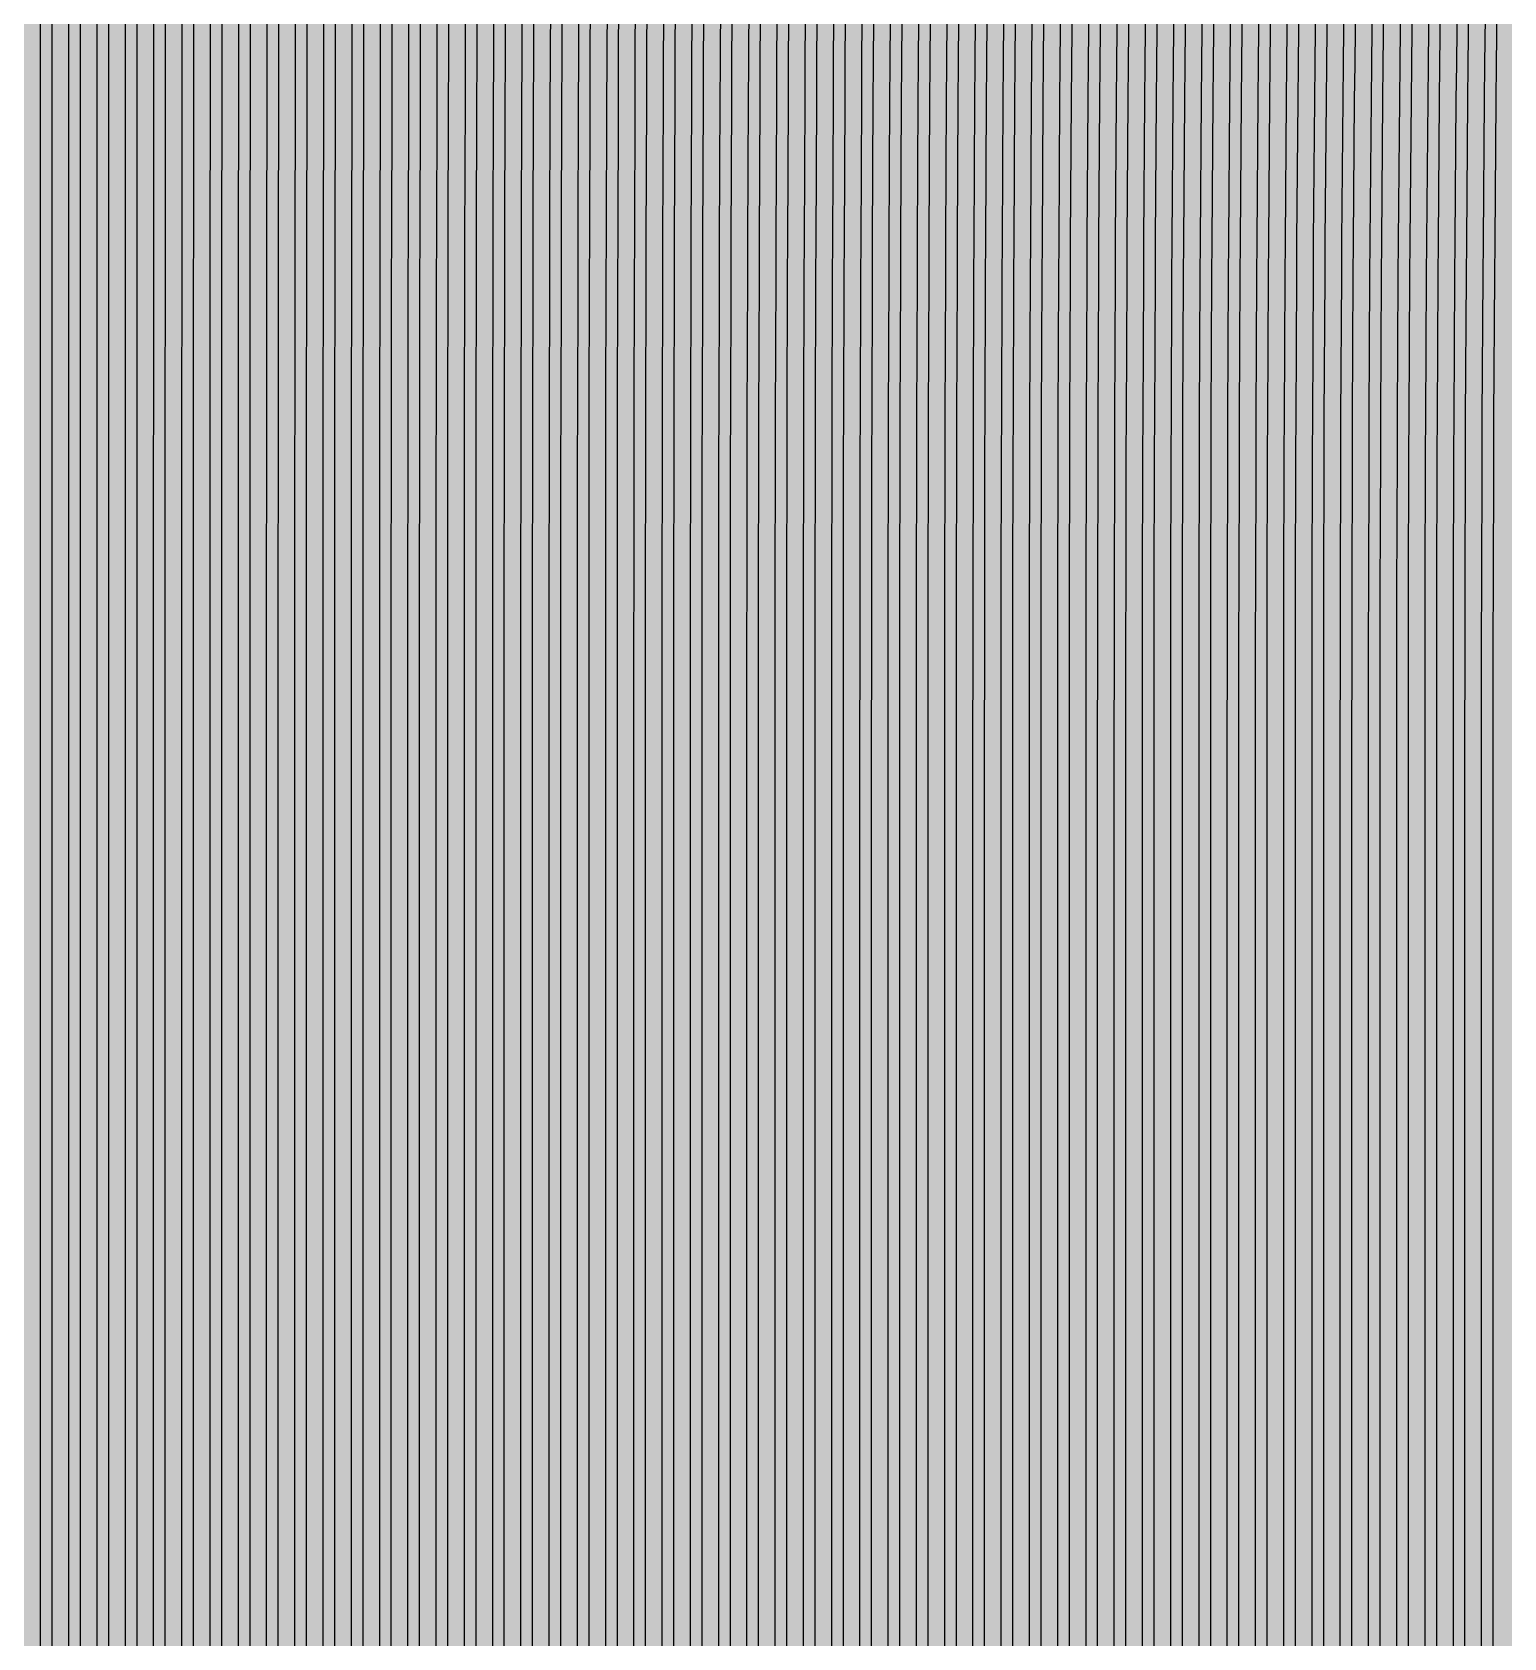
# Model space of a CAD drawing. Header units: metres. Extents: x -7240 to 10960, y -29667 to 1823.
# Drawn here: x 1860.4 to 2120.8, y -17857.6 to -17573.5 of the extents above; entities that cross this region are included whole.
import ezdxf

# ---------------------------------------------------------------- set-up
doc = ezdxf.new("R2010")
doc.units = ezdxf.units.M
doc.layers.add('Metal1', color=4, linetype='CONTINUOUS')
doc.layers.add('Polyimide', color=7, linetype='CONTINUOUS')

msp = doc.modelspace()

# ---------------------------------------------------------------- hatches: boundary and pattern name
at = {"layer": 'Polyimide'}
msp.add_hatch(color=7, dxfattribs=at).paths.add_polyline_path([(4088.45, -11806.89), (4098.72, -11851.21), (4115.58, -11893.47), (4138.63, -11932.7), (4167.35, -11967.99), (4201.08, -11998.53), (4239.03, -12023.62), (4280.35, -12042.68), (4349.18, -12073.73), (4413.2, -12113.76), (4471.26, -12162.04), (4522.3, -12217.69), (4565.39, -12279.7), (4599.74, -12346.94), (4624.73, -12418.19), (4639.91, -12492.16), (4645, -12567.5), (4639.91, -12642.84), (4624.73, -12716.8), (4599.74, -12788.06), (4565.39, -12855.3), (4522.3, -12917.31), (4471.26, -12972.96), (4413.2, -13021.24), (4349.18, -13061.27), (4280.35, -13092.32), (4239.03, -13111.38), (4201.08, -13136.47), (4167.35, -13167.01), (4138.63, -13202.3), (4115.58, -13241.52), (4098.72, -13283.78), (4088.45, -13328.11), (4085, -13373.48), (4085, -13567.5), (4099.45, -13861.55), (4142.64, -14152.77), (4214.18, -14438.35), (4313.36, -14715.55), (4439.24, -14981.69), (4590.59, -15234.21), (4765.97, -15470.68), (4963.68, -15688.82), (5181.82, -15886.53), (5418.29, -16061.91), (5670.81, -16213.26), (5936.95, -16339.14), (6214.15, -16438.32), (6499.73, -16509.85), (6790.95, -16553.05), (7085, -16567.5), (9960.38, -16567.5), (10038.79, -16571.35), (10116.45, -16582.87), (10192.6, -16601.95), (10266.52, -16628.4), (10337.49, -16661.96), (10404.83, -16702.32), (10467.89, -16749.09), (10526.06, -16801.81), (10578.78, -16859.98), (10625.55, -16923.04), (10665.91, -16990.38), (10699.48, -17061.35), (10725.93, -17135.27), (10745, -17211.43), (10756.52, -17289.08), (10760.38, -17367.5), (10760.38, -21957.3), (10721.61, -22012.91), (10685.97, -22070.59), (10653.58, -22130.14), (10624.53, -22191.39), (10598.92, -22254.16), (10576.82, -22318.25), (10558.3, -22383.46), (10543.41, -22449.6), (10532.21, -22516.46), (10524.72, -22583.84), (10520.97, -22651.53), (10520.97, -22719.32), (10524.72, -22787.01), (10532.21, -22854.38), (10543.41, -22921.24), (10558.3, -22987.38), (10576.82, -23052.6), (10598.92, -23116.68), (10624.53, -23179.45), (10653.58, -23240.71), (10685.97, -23300.26), (10721.61, -23357.93), (10760.38, -23413.54), (10760.38, -28667.5), (10756.52, -28745.91), (10745, -28823.57), (10725.93, -28899.73), (10699.48, -28973.65), (10665.91, -29044.62), (10625.55, -29111.96), (10578.78, -29175.01), (10526.06, -29233.19), (10467.89, -29285.91), (10404.83, -29332.68), (10337.49, -29373.04), (10266.52, -29406.6), (10192.6, -29433.05), (10116.45, -29452.13), (10038.79, -29463.65), (9960.38, -29467.5), (-6239.63, -29467.5), (-6318.04, -29463.65), (-6395.7, -29452.13), (-6471.85, -29433.05), (-6545.77, -29406.6), (-6616.74, -29373.04), (-6684.08, -29332.68), (-6747.14, -29285.91), (-6805.31, -29233.19), (-6858.03, -29175.01), (-6904.8, -29111.96), (-6945.16, -29044.62), (-6978.73, -28973.65), (-7005.18, -28899.73), (-7024.25, -28823.57), (-7035.77, -28745.91), (-7039.63, -28667.5), (-7039.63, -23426.32), (-6999.36, -23370.07), (-6962.33, -23311.63), (-6928.66, -23251.2), (-6898.45, -23188.96), (-6871.81, -23125.12), (-6848.81, -23059.88), (-6829.53, -22993.44), (-6814.04, -22926.02), (-6802.37, -22857.83), (-6794.57, -22789.09), (-6790.67, -22720.02), (-6790.67, -22650.84), (-6794.57, -22581.77), (-6802.37, -22513.03), (-6814.04, -22444.84), (-6829.53, -22377.42), (-6848.81, -22310.98), (-6871.81, -22245.74), (-6898.45, -22181.89), (-6928.66, -22119.66), (-6962.33, -22059.22), (-6999.36, -22000.79), (-7039.63, -21944.54), (-7039.63, -17367.5), (-7035.77, -17289.08), (-7024.25, -17211.43), (-7005.18, -17135.27), (-6978.73, -17061.35), (-6945.16, -16990.38), (-6904.8, -16923.04), (-6858.03, -16859.98), (-6805.31, -16801.81), (-6747.14, -16749.09), (-6684.08, -16702.32), (-6616.74, -16661.96), (-6545.77, -16628.4), (-6471.85, -16601.95), (-6395.7, -16582.87), (-6318.04, -16571.35), (-6239.63, -16567.5), (-3334, -16567.5), (-3039.95, -16553.05), (-2748.73, -16509.85), (-2463.15, -16438.32), (-2185.95, -16339.14), (-1919.81, -16213.26), (-1667.29, -16061.91), (-1430.82, -15886.53), (-1212.68, -15688.82), (-1014.97, -15470.68), (-839.59, -15234.21), (-688.24, -14981.69), (-562.36, -14715.55), (-463.18, -14438.35), (-391.64, -14152.77), (-348.45, -13861.55), (-334, -13567.5), (-334, -13373.48), (-337.45, -13328.11), (-347.72, -13283.78), (-364.58, -13241.52), (-387.63, -13202.3), (-416.35, -13167.01), (-450.08, -13136.47), (-488.03, -13111.38), (-529.35, -13092.32), (-529.35, -13092.32), (-598.18, -13061.27), (-662.2, -13021.24), (-720.26, -12972.96), (-771.3, -12917.31), (-814.39, -12855.3), (-848.74, -12788.06), (-873.73, -12716.8), (-888.91, -12642.84), (-894, -12567.5), (-888.91, -12492.16), (-873.73, -12418.19), (-848.74, -12346.94), (-814.39, -12279.7), (-771.3, -12217.69), (-720.26, -12162.04), (-662.2, -12113.76), (-598.18, -12073.73), (-529.35, -12042.68), (-488.03, -12023.62), (-450.08, -11998.53), (-416.35, -11967.99), (-387.63, -11932.7), (-364.58, -11893.47), (-347.72, -11851.21), (-337.45, -11806.89), (-334, -11761.52), (-334, -11074.31), (-337.45, -11028.94), (-347.72, -10984.62), (-364.58, -10942.36), (-387.63, -10903.13), (-416.35, -10867.84), (-450.08, -10837.3), (-488.03, -10812.21), (-529.35, -10793.16), (-529.35, -10793.16), (-598.18, -10762.1), (-662.2, -10722.07), (-720.26, -10673.8), (-771.3, -10618.15), (-814.39, -10556.13), (-848.74, -10488.89), (-873.73, -10417.64), (-888.91, -10343.67), (-894, -10268.33), (-888.91, -10192.99), (-873.73, -10119.03), (-848.74, -10047.77), (-814.39, -9980.53), (-771.3, -9918.52), (-720.26, -9862.87), (-662.2, -9814.59), (-598.18, -9774.56), (-529.35, -9743.51), (-488.03, -9724.45), (-450.08, -9699.36), (-416.35, -9668.82), (-387.63, -9633.53), (-364.58, -9594.31), (-347.72, -9552.05), (-337.45, -9507.72), (-334, -9462.35), (-334, -8775.14), (-337.45, -8729.78), (-347.72, -8685.45), (-364.58, -8643.19), (-387.63, -8603.96), (-416.35, -8568.68), (-450.08, -8538.14), (-488.03, -8513.05), (-529.35, -8493.99), (-529.35, -8493.99), (-598.18, -8462.94), (-662.2, -8422.91), (-720.26, -8374.63), (-771.3, -8318.98), (-814.39, -8256.97), (-848.74, -8189.73), (-873.73, -8118.47), (-888.91, -8044.5), (-894, -7969.17), (-888.91, -7893.83), (-873.73, -7819.86), (-848.74, -7748.61), (-814.39, -7681.36), (-771.3, -7619.35), (-720.26, -7563.7), (-662.2, -7515.42), (-598.18, -7475.4), (-529.35, -7444.34), (-529.35, -7444.34), (-488.03, -7425.28), (-450.08, -7400.2), (-416.35, -7369.66), (-387.63, -7334.37), (-364.58, -7295.14), (-347.72, -7252.88), (-337.45, -7208.56), (-334, -7163.19), (-334, -6475.98), (-337.45, -6430.61), (-347.72, -6386.29), (-364.58, -6344.02), (-387.63, -6304.8), (-416.35, -6269.51), (-450.08, -6238.97), (-488.03, -6213.88), (-529.35, -6194.82), (-529.35, -6194.82), (-598.18, -6163.77), (-662.2, -6123.74), (-720.26, -6075.46), (-771.3, -6019.81), (-814.39, -5957.8), (-848.74, -5890.56), (-873.73, -5819.31), (-888.91, -5745.34), (-894, -5670), (-888.91, -5594.66), (-873.73, -5520.69), (-848.74, -5449.44), (-814.39, -5382.2), (-771.3, -5320.19), (-720.26, -5264.54), (-662.2, -5216.26), (-598.18, -5176.23), (-529.35, -5145.18), (-529.35, -5145.18), (-488.03, -5126.12), (-450.08, -5101.03), (-416.35, -5070.49), (-387.63, -5035.2), (-364.58, -4995.98), (-347.72, -4953.71), (-337.45, -4909.39), (-334, -4864.02), (-334, 380), (-334, 1522.5), (-289, 1522.5), (-288.78, 1515.63), (-288.1, 1508.79), (-286.98, 1502.02), (-285.42, 1495.32), (-283.43, 1488.75), (-281.01, 1482.32), (-278.17, 1476.06), (-274.93, 1470), (-271.3, 1464.17), (-267.3, 1458.58), (-262.94, 1453.27), (-258.25, 1448.25), (-253.23, 1443.56), (-247.92, 1439.2), (-242.33, 1435.2), (-236.5, 1431.57), (-230.44, 1428.33), (-224.18, 1425.49), (-217.75, 1423.07), (-211.18, 1421.08), (-204.48, 1419.52), (-197.71, 1418.4), (-190.87, 1417.72), (-184, 1417.5), (-177.13, 1417.72), (-170.29, 1418.4), (-163.52, 1419.52), (-156.82, 1421.08), (-150.25, 1423.07), (-143.82, 1425.49), (-137.56, 1428.33), (-131.5, 1431.57), (-125.67, 1435.2), (-120.08, 1439.2), (-114.77, 1443.56), (-109.75, 1448.25), (-105.06, 1453.27), (-100.7, 1458.58), (-96.7, 1464.17), (-93.07, 1470), (-89.83, 1476.06), (-86.99, 1482.32), (-84.57, 1488.75), (-82.58, 1495.32), (-81.02, 1502.02), (-79.9, 1508.79), (-79.22, 1515.63), (-79, 1522.5), (1786, 1522.5), (3835, 1522.5), (3835.21, 1529.04), (3835.86, 1535.55), (3836.92, 1542.01), (3838.41, 1548.38), (3840.31, 1554.64), (3842.61, 1560.77), (3845.31, 1566.73), (3848.4, 1572.5), (3851.85, 1578.06), (3855.66, 1583.38), (3859.82, 1588.43), (3864.29, 1593.21), (3869.07, 1597.68), (3874.12, 1601.84), (3879.44, 1605.65), (3885, 1609.1), (3890.77, 1612.19), (3896.73, 1614.89), (3902.86, 1617.19), (3909.12, 1619.09), (3915.49, 1620.58), (3921.95, 1621.64), (3928.46, 1622.29), (3935, 1622.5), (3941.54, 1622.29), (3948.05, 1621.64), (3954.51, 1620.58), (3960.88, 1619.09), (3967.14, 1617.19), (3973.27, 1614.89), (3979.23, 1612.19), (3985, 1609.1), (3990.56, 1605.65), (3995.88, 1601.84), (4000.93, 1597.68), (4005.71, 1593.21), (4010.18, 1588.43), (4014.34, 1583.38), (4018.15, 1578.06), (4021.6, 1572.5), (4024.69, 1566.73), (4027.39, 1560.77), (4029.69, 1554.64), (4031.59, 1548.38), (4033.08, 1542.01), (4034.14, 1535.55), (4034.79, 1529.04), (4035, 1522.5), (4085, 1522.5), (4085, 380), (4085, 330), (4085, -4864.02), (4088.45, -4909.39), (4098.72, -4953.71), (4115.58, -4995.98), (4138.63, -5035.2), (4167.35, -5070.49), (4201.08, -5101.03), (4239.03, -5126.12), (4280.35, -5145.18), (4280.35, -5145.18), (4349.18, -5176.23), (4413.2, -5216.26), (4471.26, -5264.54), (4522.3, -5320.19), (4565.39, -5382.2), (4599.74, -5449.44), (4624.73, -5520.69), (4639.91, -5594.66), (4645, -5670), (4639.91, -5745.34), (4624.73, -5819.31), (4599.74, -5890.56), (4565.39, -5957.8), (4522.3, -6019.81), (4471.26, -6075.46), (4413.2, -6123.74), (4349.18, -6163.77), (4280.35, -6194.82), (4239.03, -6213.88), (4201.08, -6238.97), (4167.35, -6269.51), (4138.63, -6304.8), (4115.58, -6344.02), (4098.72, -6386.29), (4088.45, -6430.61), (4085, -6475.98), (4085, -11761.52), (4088.45, -11806.89)])

# ---------------------------------------------------------------- linework, layer by layer
at = {"layer": 'Metal1'}
for points in [[(1861.87, -18191.69), (1861.87, -17704.18), (1861.88, -17679.19), (1861.88, -17672.94), (1861.88, -17647.95), (1861.88, -17641.7), (1861.88, -17616.71), (1861.88, -17610.46), (1861.88, -17585.47), (1861.88, -17579.22), (1861.89, -17554.23)], [(1863.89, -17554.23), (1863.88, -17579.22), (1863.88, -17585.47), (1863.88, -17610.46), (1863.88, -17616.71), (1863.88, -17641.7), (1863.88, -17647.95), (1863.88, -17672.94), (1863.88, -17679.19), (1863.87, -17704.18), (1863.87, -18191.69)], [(1866.88, -18191.69), (1866.88, -17704.18), (1866.88, -17679.19), (1866.88, -17672.94), (1866.88, -17647.95), (1866.88, -17641.7), (1866.88, -17616.71), (1866.89, -17610.46), (1866.89, -17585.47), (1866.89, -17579.22), (1866.9, -17554.23)], [(1868.9, -17554.23), (1868.89, -17579.22), (1868.89, -17585.47), (1868.89, -17610.46), (1868.88, -17616.71), (1868.88, -17641.7), (1868.88, -17647.95), (1868.88, -17672.94), (1868.88, -17679.19), (1868.88, -17704.18), (1868.88, -18191.69)], [(1871.87, -18191.69), (1871.87, -17704.18), (1871.88, -17679.19), (1871.88, -17672.94), (1871.88, -17647.95), (1871.88, -17641.7), (1871.89, -17616.71), (1871.89, -17610.46), (1871.9, -17585.47), (1871.91, -17579.22), (1871.92, -17554.23)], [(1873.92, -17554.23), (1873.91, -17579.22), (1873.9, -17585.47), (1873.89, -17610.46), (1873.89, -17616.71), (1873.88, -17641.7), (1873.88, -17647.95), (1873.88, -17672.94), (1873.88, -17679.19), (1873.87, -17704.18), (1873.87, -18191.69)], [(1876.88, -18191.69), (1876.88, -17704.18), (1876.88, -17679.19), (1876.88, -17672.94), (1876.88, -17647.95), (1876.88, -17641.7), (1876.89, -17616.71), (1876.9, -17610.46), (1876.91, -17585.47), (1876.92, -17579.22), (1876.94, -17554.23)], [(1878.94, -17554.23), (1878.92, -17579.22), (1878.91, -17585.47), (1878.9, -17610.46), (1878.89, -17616.71), (1878.88, -17641.7), (1878.88, -17647.95), (1878.88, -17672.94), (1878.88, -17679.19), (1878.88, -17704.18), (1878.88, -18191.69)], [(1881.87, -18191.69), (1881.87, -17704.18), (1881.88, -17679.19), (1881.88, -17672.94), (1881.88, -17647.95), (1881.89, -17641.7), (1881.9, -17616.71), (1881.9, -17610.46), (1881.92, -17585.47), (1881.93, -17579.22), (1881.95, -17554.23)], [(1883.95, -17554.23), (1883.93, -17579.22), (1883.92, -17585.47), (1883.9, -17610.46), (1883.9, -17616.71), (1883.89, -17641.7), (1883.88, -17647.95), (1883.88, -17672.94), (1883.88, -17679.19), (1883.87, -17704.18), (1883.87, -18191.69)], [(1886.88, -18191.69), (1886.88, -17704.18), (1886.88, -17679.19), (1886.88, -17672.94), (1886.89, -17647.95), (1886.89, -17641.7), (1886.9, -17616.71), (1886.91, -17610.46), (1886.93, -17585.47), (1886.94, -17579.22), (1886.97, -17554.23)], [(1888.97, -17554.23), (1888.94, -17579.22), (1888.93, -17585.47), (1888.91, -17610.46), (1888.9, -17616.71), (1888.89, -17641.7), (1888.89, -17647.95), (1888.88, -17672.94), (1888.88, -17679.19), (1888.88, -17704.18), (1888.88, -18191.69)], [(1891.87, -18191.69), (1891.87, -17704.18), (1891.88, -17679.19), (1891.88, -17672.94), (1891.89, -17647.95), (1891.89, -17641.7), (1891.91, -17616.71), (1891.91, -17610.46), (1891.94, -17585.47), (1891.95, -17579.22), (1891.99, -17554.23)], [(1893.99, -17554.23), (1893.95, -17579.22), (1893.94, -17585.47), (1893.91, -17610.46), (1893.91, -17616.71), (1893.89, -17641.7), (1893.89, -17647.95), (1893.88, -17672.94), (1893.88, -17679.19), (1893.87, -17704.18), (1893.87, -18191.69)], [(1896.88, -18191.69), (1896.88, -17704.18), (1896.88, -17679.19), (1896.88, -17672.94), (1896.89, -17647.95), (1896.89, -17641.7), (1896.91, -17616.71), (1896.92, -17610.46), (1896.95, -17585.47), (1896.96, -17579.22), (1897, -17554.22)], [(1899, -17554.23), (1898.96, -17579.22), (1898.95, -17585.47), (1898.92, -17610.46), (1898.91, -17616.71), (1898.89, -17641.7), (1898.89, -17647.95), (1898.88, -17672.94), (1898.88, -17679.19), (1898.88, -17704.18), (1898.88, -18191.69)], [(1901.87, -18191.69), (1901.87, -17704.18), (1901.88, -17679.19), (1901.88, -17672.94), (1901.89, -17647.95), (1901.9, -17641.7), (1901.92, -17616.71), (1901.93, -17610.46), (1901.96, -17585.47), (1901.97, -17579.22), (1902.02, -17554.22)], [(1904.02, -17554.23), (1903.97, -17579.22), (1903.96, -17585.47), (1903.93, -17610.46), (1903.92, -17616.71), (1903.9, -17641.7), (1903.89, -17647.95), (1903.88, -17672.94), (1903.88, -17679.19), (1903.87, -17704.18), (1903.87, -18191.69)], [(1906.88, -18191.69), (1906.88, -17704.18), (1906.88, -17679.19), (1906.88, -17672.94), (1906.89, -17647.95), (1906.9, -17641.7), (1906.92, -17616.71), (1906.93, -17610.46), (1906.97, -17585.47), (1906.98, -17579.22), (1907.03, -17554.22)], [(1909.03, -17554.23), (1908.98, -17579.22), (1908.97, -17585.47), (1908.93, -17610.46), (1908.92, -17616.71), (1908.9, -17641.7), (1908.89, -17647.95), (1908.88, -17672.94), (1908.88, -17679.19), (1908.88, -17704.18), (1908.88, -18191.69)], [(1911.87, -18191.69), (1911.87, -17704.18), (1911.88, -17679.19), (1911.88, -17672.94), (1911.89, -17647.95), (1911.9, -17641.7), (1911.93, -17616.71), (1911.94, -17610.46), (1911.98, -17585.47), (1911.99, -17579.22), (1912.05, -17554.22)], [(1914.05, -17554.23), (1913.99, -17579.22), (1913.98, -17585.47), (1913.94, -17610.46), (1913.93, -17616.71), (1913.9, -17641.7), (1913.89, -17647.95), (1913.88, -17672.94), (1913.88, -17679.19), (1913.87, -17704.18), (1913.87, -18191.69)], [(1916.88, -18191.69), (1916.88, -17704.18), (1916.88, -17679.19), (1916.88, -17672.94), (1916.9, -17647.95), (1916.9, -17641.7), (1916.94, -17616.71), (1916.95, -17610.46), (1916.99, -17585.47), (1917.01, -17579.22), (1917.07, -17554.22)], [(1919.07, -17554.23), (1919.01, -17579.22), (1918.99, -17585.47), (1918.95, -17610.46), (1918.94, -17616.71), (1918.9, -17641.7), (1918.9, -17647.95), (1918.88, -17672.94), (1918.88, -17679.19), (1918.88, -17704.18), (1918.88, -18191.69)], [(1921.88, -18191.69), (1921.88, -17704.18), (1921.88, -17679.19), (1921.88, -17672.94), (1921.9, -17647.95), (1921.91, -17641.7), (1921.94, -17616.71), (1921.95, -17610.46), (1922.01, -17585.47), (1922.03, -17579.22), (1922.1, -17554.22)], [(1924.1, -17554.23), (1924.03, -17579.22), (1924.01, -17585.47), (1923.95, -17610.46), (1923.94, -17616.71), (1923.91, -17641.7), (1923.9, -17647.95), (1923.88, -17672.94), (1923.88, -17679.19), (1923.88, -17704.18), (1923.88, -18191.69)], [(1926.87, -18191.69), (1926.87, -17704.18), (1926.88, -17679.19), (1926.88, -17672.94), (1926.9, -17647.95), (1926.91, -17641.7), (1926.95, -17616.71), (1926.96, -17610.46), (1927.02, -17585.47), (1927.04, -17579.22), (1927.11, -17554.22)], [(1929.11, -17554.23), (1929.04, -17579.22), (1929.02, -17585.47), (1928.96, -17610.46), (1928.95, -17616.71), (1928.91, -17641.7), (1928.9, -17647.95), (1928.88, -17672.94), (1928.88, -17679.19), (1928.87, -17704.18), (1928.87, -18191.69)], [(1931.88, -18191.69), (1931.88, -17704.18), (1931.88, -17679.19), (1931.88, -17672.94), (1931.9, -17647.95), (1931.91, -17641.7), (1931.95, -17616.71), (1931.97, -17610.46), (1932.03, -17585.46), (1932.05, -17579.22), (1932.13, -17554.22)], [(1934.13, -17554.23), (1934.05, -17579.22), (1934.03, -17585.47), (1933.97, -17610.46), (1933.95, -17616.71), (1933.91, -17641.7), (1933.9, -17647.95), (1933.88, -17672.94), (1933.88, -17679.19), (1933.88, -17704.18), (1933.88, -18191.69)], [(1936.87, -18191.69), (1936.87, -17704.18), (1936.88, -17679.19), (1936.88, -17672.94), (1936.91, -17647.95), (1936.91, -17641.7), (1936.96, -17616.71), (1936.97, -17610.46), (1937.04, -17585.46), (1937.06, -17579.22), (1937.15, -17554.22)], [(1939.15, -17554.23), (1939.06, -17579.22), (1939.04, -17585.47), (1938.97, -17610.46), (1938.96, -17616.71), (1938.91, -17641.7), (1938.91, -17647.95), (1938.88, -17672.94), (1938.88, -17679.19), (1938.87, -17704.18), (1938.87, -18191.69)], [(1941.88, -18191.69), (1941.88, -17704.18), (1941.88, -17679.19), (1941.88, -17672.94), (1941.91, -17647.95), (1941.92, -17641.7), (1941.96, -17616.71), (1941.98, -17610.46), (1942.05, -17585.46), (1942.07, -17579.22), (1942.16, -17554.22)], [(1944.16, -17554.23), (1944.07, -17579.22), (1944.05, -17585.47), (1943.98, -17610.46), (1943.96, -17616.71), (1943.92, -17641.7), (1943.91, -17647.95), (1943.88, -17672.94), (1943.88, -17679.19), (1943.88, -17704.18), (1943.88, -18191.69)], [(1946.87, -18191.69), (1946.87, -17704.18), (1946.88, -17679.19), (1946.88, -17672.94), (1946.91, -17647.95), (1946.92, -17641.7), (1946.97, -17616.71), (1946.98, -17610.46), (1947.06, -17585.46), (1947.08, -17579.22), (1947.18, -17554.22)], [(1949.18, -17554.23), (1949.08, -17579.22), (1949.06, -17585.47), (1948.98, -17610.46), (1948.97, -17616.71), (1948.92, -17641.7), (1948.91, -17647.95), (1948.88, -17672.94), (1948.88, -17679.19), (1948.87, -17704.18), (1948.87, -18191.69)], [(1951.88, -18191.69), (1951.88, -17704.18), (1951.88, -17679.19), (1951.88, -17672.94), (1951.91, -17647.95), (1951.92, -17641.7), (1951.97, -17616.71), (1951.99, -17610.46), (1952.07, -17585.46), (1952.09, -17579.22), (1952.2, -17554.22)], [(1954.2, -17554.23), (1954.09, -17579.22), (1954.07, -17585.47), (1953.99, -17610.46), (1953.97, -17616.71), (1953.92, -17641.7), (1953.91, -17647.95), (1953.88, -17672.94), (1953.88, -17679.19), (1953.88, -17704.18), (1953.88, -18191.69)], [(1956.87, -18191.69), (1956.87, -17704.18), (1956.88, -17679.19), (1956.89, -17672.94), (1956.91, -17647.95), (1956.92, -17641.7), (1956.98, -17616.71), (1957, -17610.46), (1957.08, -17585.46), (1957.1, -17579.22), (1957.21, -17554.22)], [(1959.21, -17554.23), (1959.1, -17579.22), (1959.08, -17585.47), (1959, -17610.46), (1958.98, -17616.71), (1958.92, -17641.7), (1958.91, -17647.95), (1958.89, -17672.94), (1958.88, -17679.19), (1958.87, -17704.18), (1958.87, -18191.69)], [(1961.88, -18191.69), (1961.88, -17704.18), (1961.88, -17679.19), (1961.89, -17672.94), (1961.91, -17647.95), (1961.93, -17641.7), (1961.98, -17616.71), (1962, -17610.46), (1962.09, -17585.46), (1962.11, -17579.22), (1962.23, -17554.22)], [(1964.23, -17554.23), (1964.11, -17579.22), (1964.09, -17585.47), (1964, -17610.46), (1963.98, -17616.71), (1963.93, -17641.7), (1963.91, -17647.95), (1963.89, -17672.94), (1963.88, -17679.19), (1963.88, -17704.18), (1963.88, -18191.69)], [(1966.87, -18191.69), (1966.87, -17704.18), (1966.88, -17679.19), (1966.89, -17672.94), (1966.92, -17647.95), (1966.93, -17641.7), (1966.99, -17616.71), (1967.01, -17610.46), (1967.1, -17585.46), (1967.12, -17579.21), (1967.24, -17554.22)], [(1969.24, -17554.23), (1969.12, -17579.22), (1969.1, -17585.47), (1969.01, -17610.46), (1968.99, -17616.71), (1968.93, -17641.7), (1968.92, -17647.95), (1968.89, -17672.94), (1968.88, -17679.19), (1968.87, -17704.18), (1968.87, -18191.69)], [(1971.88, -18191.69), (1971.88, -17704.18), (1971.88, -17679.19), (1971.89, -17672.94), (1971.92, -17647.95), (1971.93, -17641.7), (1971.99, -17616.71), (1972.01, -17610.46), (1972.11, -17585.46), (1972.13, -17579.21), (1972.26, -17554.22)], [(1974.26, -17554.23), (1974.13, -17579.22), (1974.11, -17585.47), (1974.01, -17610.46), (1973.99, -17616.71), (1973.93, -17641.7), (1973.92, -17647.95), (1973.89, -17672.94), (1973.88, -17679.19), (1973.88, -17704.18), (1973.88, -18191.69)], [(1976.87, -18191.69), (1976.87, -17704.18), (1976.88, -17679.19), (1976.89, -17672.94), (1976.92, -17647.95), (1976.93, -17641.7), (1977, -17616.71), (1977.02, -17610.46), (1977.12, -17585.46), (1977.15, -17579.21), (1977.28, -17554.22)], [(1979.28, -17554.23), (1979.15, -17579.22), (1979.12, -17585.47), (1979.02, -17610.46), (1979, -17616.71), (1978.93, -17641.7), (1978.92, -17647.95), (1978.89, -17672.94), (1978.88, -17679.19), (1978.87, -17704.18), (1978.87, -18191.69)], [(1981.88, -18191.69), (1981.88, -17704.18), (1981.88, -17679.19), (1981.89, -17672.94), (1981.92, -17647.95), (1981.94, -17641.7), (1982.01, -17616.71), (1982.03, -17610.46), (1982.14, -17585.46), (1982.17, -17579.21), (1982.31, -17554.22)], [(1984.31, -17554.23), (1984.17, -17579.22), (1984.14, -17585.47), (1984.03, -17610.46), (1984.01, -17616.71), (1983.94, -17641.7), (1983.92, -17647.95), (1983.89, -17672.94), (1983.88, -17679.19), (1983.88, -17704.18), (1983.88, -18191.69)], [(1986.87, -18191.69), (1986.87, -17704.18), (1986.88, -17679.19), (1986.89, -17672.94), (1986.93, -17647.95), (1986.94, -17641.7), (1987.01, -17616.71), (1987.04, -17610.46), (1987.15, -17585.46), (1987.18, -17579.21), (1987.32, -17554.22)], [(1989.32, -17554.23), (1989.18, -17579.22), (1989.15, -17585.47), (1989.04, -17610.46), (1989.01, -17616.71), (1988.94, -17641.7), (1988.93, -17647.95), (1988.89, -17672.94), (1988.88, -17679.19), (1988.87, -17704.18), (1988.87, -18191.69)], [(1991.88, -18191.69), (1991.88, -17704.18), (1991.88, -17679.19), (1991.89, -17672.94), (1991.93, -17647.95), (1991.94, -17641.7), (1992.02, -17616.71), (1992.04, -17610.46), (1992.16, -17585.46), (1992.19, -17579.21), (1992.34, -17554.22)], [(1994.34, -17554.23), (1994.19, -17579.23), (1994.16, -17585.47), (1994.04, -17610.46), (1994.02, -17616.71), (1993.94, -17641.7), (1993.93, -17647.95), (1993.89, -17672.94), (1993.88, -17679.19), (1993.88, -17704.18), (1993.88, -18191.69)], [(1996.87, -18191.69), (1996.87, -17704.18), (1996.88, -17679.19), (1996.89, -17672.94), (1996.93, -17647.95), (1996.94, -17641.7), (1997.02, -17616.71), (1997.05, -17610.46), (1997.17, -17585.46), (1997.2, -17579.21), (1997.36, -17554.22)], [(1999.36, -17554.23), (1999.2, -17579.23), (1999.17, -17585.47), (1999.05, -17610.46), (1999.02, -17616.71), (1998.94, -17641.7), (1998.93, -17647.95), (1998.89, -17672.94), (1998.88, -17679.19), (1998.87, -17704.18), (1998.87, -18191.69)], [(2001.88, -18191.69), (2001.88, -17704.18), (2001.89, -17679.19), (2001.89, -17672.94), (2001.93, -17647.95), (2001.95, -17641.7), (2002.03, -17616.7), (2002.05, -17610.46), (2002.18, -17585.46), (2002.21, -17579.21), (2002.37, -17554.22)], [(2004.37, -17554.23), (2004.21, -17579.23), (2004.17, -17585.47), (2004.05, -17610.46), (2004.03, -17616.71), (2003.95, -17641.7), (2003.93, -17647.95), (2003.89, -17672.94), (2003.89, -17679.19), (2003.88, -17704.18), (2003.88, -18191.69)], [(2006.87, -18191.69), (2006.87, -17704.18), (2006.89, -17679.19), (2006.89, -17672.94), (2006.93, -17647.95), (2006.95, -17641.7), (2007.03, -17616.7), (2007.06, -17610.46), (2007.18, -17585.46), (2007.22, -17579.21), (2007.39, -17554.22)], [(2009.39, -17554.23), (2009.22, -17579.23), (2009.18, -17585.47), (2009.06, -17610.46), (2009.03, -17616.71), (2008.95, -17641.7), (2008.93, -17647.95), (2008.89, -17672.94), (2008.89, -17679.19), (2008.87, -17704.18), (2008.87, -18191.69)], [(2011.87, -18191.69), (2011.87, -17704.18), (2011.89, -17679.19), (2011.89, -17672.94), (2011.93, -17647.95), (2011.95, -17641.7), (2012.04, -17616.7), (2012.06, -17610.46), (2012.19, -17585.46), (2012.23, -17579.21), (2012.41, -17554.22)], [(2014.41, -17554.23), (2014.23, -17579.23), (2014.19, -17585.47), (2014.06, -17610.47), (2014.04, -17616.71), (2013.95, -17641.7), (2013.93, -17647.95), (2013.89, -17672.94), (2013.89, -17679.19), (2013.87, -17704.18), (2013.87, -18191.69)], [(2016.88, -18191.69), (2016.88, -17704.18), (2016.89, -17679.19), (2016.89, -17672.94), (2016.94, -17647.95), (2016.95, -17641.7), (2017.04, -17616.7), (2017.07, -17610.46), (2017.2, -17585.46), (2017.24, -17579.21), (2017.42, -17554.22)], [(2019.42, -17554.23), (2019.24, -17579.23), (2019.2, -17585.47), (2019.07, -17610.47), (2019.04, -17616.71), (2018.95, -17641.7), (2018.94, -17647.95), (2018.89, -17672.94), (2018.89, -17679.19), (2018.88, -17704.18), (2018.88, -18191.69)], [(2021.88, -18191.69), (2021.88, -17704.18), (2021.89, -17679.19), (2021.89, -17672.94), (2021.94, -17647.95), (2021.96, -17641.7), (2022.05, -17616.7), (2022.08, -17610.46), (2022.21, -17585.46), (2022.25, -17579.21), (2022.44, -17554.22)], [(2024.44, -17554.23), (2024.25, -17579.23), (2024.21, -17585.47), (2024.08, -17610.47), (2024.05, -17616.71), (2023.96, -17641.7), (2023.94, -17647.95), (2023.89, -17672.94), (2023.89, -17679.19), (2023.88, -17704.18), (2023.88, -18191.69)], [(2026.87, -18191.69), (2026.87, -17704.18), (2026.89, -17679.19), (2026.89, -17672.94), (2026.94, -17647.95), (2026.96, -17641.7), (2027.05, -17616.7), (2027.08, -17610.46), (2027.22, -17585.46), (2027.27, -17579.21), (2027.45, -17554.22)], [(2029.45, -17554.23), (2029.27, -17579.23), (2029.22, -17585.47), (2029.08, -17610.47), (2029.05, -17616.71), (2028.96, -17641.7), (2028.94, -17647.95), (2028.89, -17672.94), (2028.89, -17679.19), (2028.87, -17704.18), (2028.87, -18191.69)], [(2031.87, -18191.69), (2031.87, -17704.18), (2031.89, -17679.19), (2031.89, -17672.94), (2031.94, -17647.95), (2031.96, -17641.7), (2032.06, -17616.7), (2032.09, -17610.45), (2032.23, -17585.46), (2032.28, -17579.21), (2032.47, -17554.22)], [(2034.47, -17554.24), (2034.28, -17579.23), (2034.23, -17585.47), (2034.09, -17610.47), (2034.06, -17616.71), (2033.96, -17641.7), (2033.94, -17647.95), (2033.89, -17672.94), (2033.89, -17679.19), (2033.87, -17704.18), (2033.87, -18191.69)], [(2036.87, -18191.69), (2036.87, -17704.18), (2036.89, -17679.19), (2036.89, -17672.94), (2036.94, -17647.95), (2036.96, -17641.7), (2037.06, -17616.7), (2037.1, -17610.45), (2037.25, -17585.46), (2037.29, -17579.21), (2037.49, -17554.22)], [(2039.49, -17554.24), (2039.29, -17579.23), (2039.25, -17585.47), (2039.1, -17610.47), (2039.06, -17616.71), (2038.96, -17641.7), (2038.94, -17647.95), (2038.89, -17672.94), (2038.89, -17679.19), (2038.87, -17704.18), (2038.87, -18191.69)], [(2041.88, -18191.69), (2041.88, -17704.18), (2041.89, -17679.19), (2041.89, -17672.94), (2041.95, -17647.95), (2041.97, -17641.7), (2042.07, -17616.7), (2042.1, -17610.45), (2042.26, -17585.46), (2042.31, -17579.21), (2042.52, -17554.22)], [(2044.52, -17554.24), (2044.31, -17579.23), (2044.26, -17585.47), (2044.1, -17610.47), (2044.07, -17616.71), (2043.97, -17641.71), (2043.95, -17647.95), (2043.89, -17672.94), (2043.89, -17679.19), (2043.88, -17704.18), (2043.88, -18191.69)], [(2046.88, -18191.69), (2046.88, -17704.18), (2046.89, -17679.19), (2046.9, -17672.94), (2046.95, -17647.95), (2046.97, -17641.7), (2047.08, -17616.7), (2047.11, -17610.45), (2047.27, -17585.46), (2047.32, -17579.21), (2047.54, -17554.22)], [(2049.54, -17554.24), (2049.32, -17579.23), (2049.27, -17585.47), (2049.11, -17610.47), (2049.08, -17616.71), (2048.97, -17641.71), (2048.95, -17647.95), (2048.9, -17672.94), (2048.89, -17679.19), (2048.88, -17704.18), (2048.88, -18191.69)], [(2051.88, -18191.69), (2051.88, -17704.18), (2051.89, -17679.19), (2051.9, -17672.94), (2051.95, -17647.95), (2051.97, -17641.7), (2052.08, -17616.7), (2052.12, -17610.45), (2052.28, -17585.46), (2052.33, -17579.21), (2052.55, -17554.22)], [(2054.55, -17554.24), (2054.33, -17579.23), (2054.28, -17585.47), (2054.12, -17610.47), (2054.08, -17616.71), (2053.97, -17641.71), (2053.95, -17647.95), (2053.9, -17672.94), (2053.89, -17679.19), (2053.88, -17704.18), (2053.88, -18191.69)], [(2056.88, -18191.69), (2056.88, -17704.18), (2056.89, -17679.19), (2056.9, -17672.94), (2056.95, -17647.95), (2056.97, -17641.7), (2057.09, -17616.7), (2057.12, -17610.45), (2057.29, -17585.46), (2057.34, -17579.21), (2057.57, -17554.22)], [(2059.57, -17554.24), (2059.34, -17579.23), (2059.29, -17585.48), (2059.12, -17610.47), (2059.09, -17616.71), (2058.97, -17641.71), (2058.95, -17647.95), (2058.9, -17672.94), (2058.89, -17679.19), (2058.88, -17704.18), (2058.88, -18191.69)], [(2061.88, -18191.69), (2061.88, -17704.18), (2061.89, -17679.19), (2061.9, -17672.94), (2061.95, -17647.95), (2061.98, -17641.7), (2062.09, -17616.7), (2062.13, -17610.45), (2062.3, -17585.46), (2062.35, -17579.21), (2062.58, -17554.22)], [(2064.58, -17554.24), (2064.35, -17579.23), (2064.3, -17585.48), (2064.13, -17610.47), (2064.09, -17616.71), (2063.98, -17641.71), (2063.95, -17647.95), (2063.9, -17672.94), (2063.89, -17679.19), (2063.88, -17704.18), (2063.88, -18191.69)], [(2066.88, -18191.69), (2066.88, -17704.18), (2066.89, -17679.19), (2066.9, -17672.94), (2066.96, -17647.95), (2066.98, -17641.7), (2067.1, -17616.7), (2067.13, -17610.45), (2067.31, -17585.46), (2067.36, -17579.21), (2067.6, -17554.22)], [(2069.6, -17554.24), (2069.36, -17579.23), (2069.31, -17585.48), (2069.13, -17610.47), (2069.1, -17616.71), (2068.98, -17641.71), (2068.96, -17647.95), (2068.9, -17672.94), (2068.89, -17679.19), (2068.88, -17704.18), (2068.88, -18191.69)], [(2071.88, -18191.69), (2071.88, -17704.18), (2071.89, -17679.19), (2071.9, -17672.94), (2071.96, -17647.95), (2071.98, -17641.7), (2072.1, -17616.7), (2072.14, -17610.45), (2072.32, -17585.46), (2072.37, -17579.21), (2072.62, -17554.22)], [(2074.62, -17554.24), (2074.37, -17579.23), (2074.32, -17585.48), (2074.14, -17610.47), (2074.1, -17616.71), (2073.98, -17641.71), (2073.96, -17647.95), (2073.9, -17672.94), (2073.89, -17679.19), (2073.88, -17704.18), (2073.88, -18191.69)], [(2076.87, -18191.69), (2076.87, -17704.18), (2076.89, -17679.19), (2076.9, -17672.94), (2076.96, -17647.95), (2076.98, -17641.7), (2077.11, -17616.7), (2077.15, -17610.45), (2077.33, -17585.46), (2077.38, -17579.21), (2077.63, -17554.22)], [(2079.63, -17554.24), (2079.38, -17579.23), (2079.33, -17585.48), (2079.15, -17610.47), (2079.11, -17616.71), (2078.98, -17641.71), (2078.96, -17647.95), (2078.9, -17672.94), (2078.89, -17679.19), (2078.87, -17704.18), (2078.87, -18191.69)], [(2081.88, -18191.69), (2081.88, -17704.18), (2081.89, -17679.19), (2081.9, -17672.94), (2081.96, -17647.95), (2081.99, -17641.7), (2082.11, -17616.7), (2082.15, -17610.45), (2082.34, -17585.46), (2082.4, -17579.21), (2082.65, -17554.22)], [(2084.65, -17554.24), (2084.4, -17579.23), (2084.34, -17585.48), (2084.15, -17610.47), (2084.11, -17616.71), (2083.99, -17641.71), (2083.96, -17647.95), (2083.9, -17672.94), (2083.89, -17679.19), (2083.88, -17704.18), (2083.88, -18191.69)], [(2086.88, -18191.69), (2086.88, -17704.18), (2086.89, -17679.19), (2086.9, -17672.94), (2086.96, -17647.95), (2086.99, -17641.7), (2087.12, -17616.7), (2087.16, -17610.45), (2087.35, -17585.46), (2087.41, -17579.21), (2087.66, -17554.22)], [(2089.66, -17554.24), (2089.41, -17579.23), (2089.35, -17585.48), (2089.16, -17610.47), (2089.12, -17616.71), (2088.99, -17641.71), (2088.96, -17647.95), (2088.9, -17672.94), (2088.89, -17679.19), (2088.88, -17704.18), (2088.88, -18191.69)], [(2091.88, -18191.69), (2091.88, -17704.18), (2091.89, -17679.19), (2091.9, -17672.94), (2091.97, -17647.95), (2091.99, -17641.7), (2092.12, -17616.7), (2092.16, -17610.45), (2092.36, -17585.46), (2092.42, -17579.21), (2092.68, -17554.22)], [(2094.68, -17554.24), (2094.42, -17579.23), (2094.36, -17585.48), (2094.16, -17610.47), (2094.12, -17616.71), (2093.99, -17641.71), (2093.97, -17647.95), (2093.9, -17672.94), (2093.89, -17679.19), (2093.88, -17704.18), (2093.88, -18191.69)], [(2096.87, -18191.69), (2096.87, -17704.18), (2096.89, -17679.19), (2096.9, -17672.94), (2096.97, -17647.95), (2096.99, -17641.7), (2097.13, -17616.7), (2097.17, -17610.45), (2097.37, -17585.46), (2097.43, -17579.21), (2097.7, -17554.22)], [(2099.7, -17554.24), (2099.43, -17579.23), (2099.37, -17585.48), (2099.17, -17610.47), (2099.13, -17616.71), (2098.99, -17641.71), (2098.97, -17647.95), (2098.9, -17672.94), (2098.89, -17679.19), (2098.87, -17704.18), (2098.87, -18191.69)], [(2101.88, -18191.69), (2101.88, -17704.18), (2101.89, -17679.19), (2101.9, -17672.94), (2101.97, -17647.95), (2102, -17641.7), (2102.14, -17616.7), (2102.18, -17610.45), (2102.39, -17585.46), (2102.45, -17579.21), (2102.73, -17554.22)], [(2104.73, -17554.24), (2104.45, -17579.23), (2104.39, -17585.48), (2104.18, -17610.47), (2104.14, -17616.71), (2104, -17641.71), (2103.97, -17647.95), (2103.9, -17672.94), (2103.89, -17679.19), (2103.88, -17704.18), (2103.88, -18191.69)], [(2106.88, -18191.69), (2106.88, -17704.18), (2106.89, -17679.19), (2106.9, -17672.94), (2106.97, -17647.95), (2107, -17641.7), (2107.14, -17616.7), (2107.19, -17610.45), (2107.4, -17585.46), (2107.46, -17579.21), (2107.75, -17554.21)], [(2109.75, -17554.24), (2109.46, -17579.23), (2109.4, -17585.48), (2109.19, -17610.47), (2109.14, -17616.72), (2109, -17641.71), (2108.97, -17647.95), (2108.9, -17672.94), (2108.89, -17679.19), (2108.88, -17704.18), (2108.88, -18191.69)], [(2111.88, -18191.69), (2111.88, -17704.18), (2111.89, -17679.19), (2111.9, -17672.94), (2111.97, -17647.95), (2112, -17641.7), (2112.15, -17616.7), (2112.19, -17610.45), (2112.41, -17585.46), (2112.47, -17579.21), (2112.76, -17554.21)], [(2114.76, -17554.24), (2114.47, -17579.23), (2114.41, -17585.48), (2114.19, -17610.47), (2114.15, -17616.72), (2114, -17641.71), (2113.97, -17647.95), (2113.9, -17672.94), (2113.89, -17679.19), (2113.88, -17704.18), (2113.88, -18191.69)], [(2116.87, -18191.69), (2116.87, -17704.18), (2116.89, -17679.19), (2116.9, -17672.94), (2116.98, -17647.95), (2117, -17641.7), (2117.15, -17616.7), (2117.2, -17610.45), (2117.42, -17585.46), (2117.48, -17579.21), (2117.78, -17554.21)], [(2119.78, -17554.24), (2119.48, -17579.23), (2119.42, -17585.48), (2119.2, -17610.47), (2119.15, -17616.72), (2119, -17641.71), (2118.98, -17647.95), (2118.9, -17672.94), (2118.89, -17679.19), (2118.87, -17704.18), (2118.87, -18191.69)]]:
    msp.add_lwpolyline(points, dxfattribs=at)

doc.saveas('drawing.dxf')
